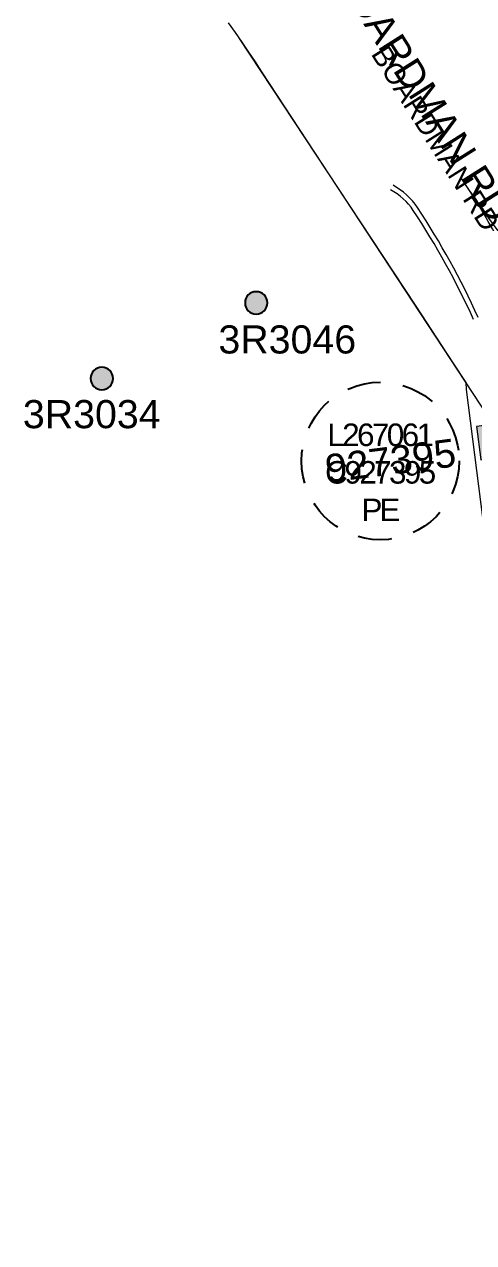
# Model space of a CAD drawing. Header units: metres. Extents: x 264965 to 265706, y 6180501 to 6181430.
# Drawn here: x 265181.4 to 265221.3, y 6180726.4 to 6180834.6 of the extents above; entities that cross this region are included whole.
import ezdxf
from ezdxf.enums import TextEntityAlignment as Align

# ---------------------------------------------------------------- set-up
doc = ezdxf.new("R2010")
doc.units = ezdxf.units.M
doc.linetypes.add('Dash', pattern=[5, 3, -2])
doc.layers.get('0').update_dxf_attribs({"color": 6})
for name, color, linetype, lineweight in [('_User Miscellaneous1', 30, 'Continuous', 13), ('_User Miscellaneous3', 51, 'Continuous', 13), ('_User_LV_Exist', 5, 'Continuous', 25), ('_User_SL_Exist', 4, 'Continuous', 25)]:
    doc.layers.add(name, color=color, linetype=linetype, lineweight=lineweight)
doc.layers.add('Equip_SP_SL_EXT', color=7, linetype='Continuous')
doc.layers.add('SupportsOH_SP_TR_HV_LV_SL_EXT', color=7, linetype='Continuous')
doc.styles.add('POLE_LABEL', font='arial.ttf', dxfattribs={"height": 2})
doc.styles.get("Standard").update_dxf_attribs({"font": 'arial.ttf'})

# ---------------------------------------------------------------- blocks, each defined once
blk = doc.blocks.new('POLE_EXT')
blk.add_hatch(color=256).paths.add_polyline_path([(-1, 0, 1), (1, 0, 1)])
blk.add_lwpolyline([(-1, 0, 1), (1, 0, 1)], format="xyb", close=True)
at = {"flags": 8}
blk.add_attdef('pNumber', text='', height=2, dxfattribs=at).set_placement((2.5, 2.5), align=Align.MIDDLE_CENTER)
at = {"style": 'POLE_LABEL', "flags": 9}
for tag, p in [('STRUCTURE_PLANT_NUMBER', (1.35, 0.03)), ('STREET_CODE', (1.35, -0.2))]:
    blk.add_attdef(tag, text='', height=0.2, dxfattribs=at).set_placement(p, align=Align.MIDDLE_LEFT)
at = {"flags": 9}
for tag, p in [('OWNED_BY', (1.35, -0.4)), ('SPECIAL_USE', (1.35, -0.8)), ('STATE', (1.35, -1)), ('PARENT', (1.35, -0.6)), ('cLV', (1.35, -1.4)), ('hDepth', (1.35, -1.6)), ('hDia', (1.35, -1.8)), ('cHV', (1.35, -2)), ('USAGE', (1.35, -1.2)), ('LBRACKET', (1.35, -2.2)), ('LExisting', (1.35, -2.4)), ('LANTNUMBER', (1.35, -2.6)), ('LOther', (1.35, -2.8)), ('LRemove', (1.35, -3)), ('LEGEND', (1.35, -3.2)), ('cLinedev', (1.35, -3.4)), ('pExisting', (1.35, -3.8)), ('pFooting', (1.35, -4.4)), ('LOCATION', (1.35, -3.6)), ('PFNUMBER', (1.35, -4)), ('NEWPFNUMBER', (1.35, -4.2)), ('pNew', (1.35, -4.6)), ('pRelocate', (1.35, -5)), ('pRemove', (1.35, -5.2)), ('pReplace', (1.35, -5.4)), ('pStay', (1.35, -5.6)), ('pType', (1.35, -5.8)), ('cspan', (1.35, -6)), ('STREETNAME', (1.35, -6.2)), ('SUBURB', (1.35, -6.4)), ('OPERATED_BY', (1.36, -7.01)), ('NOTES', (1.35, -6.6)), ('MAINTAINED_BY', (1.36, -6.81))]:
    blk.add_attdef(tag, text='', height=0.2, dxfattribs=at).set_placement(p, align=Align.MIDDLE_LEFT)
at = {"flags": 1}
blk.add_attdef('Z', (1.35, -7.33), '', height=0.2, dxfattribs=at)
blk = doc.blocks.new('*U834')
at = {"layer": 'Equip_SP_SL_EXT'}
h = blk.add_hatch(color=256, dxfattribs=at)
h.dxf.hatch_style = 1
h.paths.add_polyline_path([(-1.5, 1.5), (-1.5, -1.5), (1.5, -1.5), (1.5, 1.5)])
blk.add_lwpolyline([(-1.5, 1.5), (-1.5, -1.5), (1.5, -1.5), (1.5, 1.5)], close=True)
at = {"width": 0.9, "flags": 8}
blk.add_attdef('ASSET_NUM', text='', height=2, dxfattribs=at).set_placement((4, 2), align=Align.MIDDLE_LEFT)
at = {"flags": 1}
blk.add_attdef('Z', (-2.35, -1.81), '', height=0.2, rotation=270, dxfattribs=at)
at = {"flags": 9}
for tag, p in [('NOTES', (-2, -1.81)), ('SUBURB', (-1.8, -1.81)), ('STREETNAME', (-1.6, -1.81)), ('LOCATION', (-1.4, -1.81)), ('LEGEND', (-1.2, -1.81)), ('USAGE', (-1, -1.81)), ('STATE', (-0.8, -1.81)), ('OWNED_BY', (-0.6, -1.81)), ('COLUMN_TYPE', (-0.4, -1.81)), ('STREET_CODE', (-0.2, -1.81)), ('STRUCTURE_PLANT_NUMBER', (0.03, -1.81))]:
    blk.add_attdef(tag, text='', height=0.2, rotation=270, dxfattribs=at).set_placement(p, align=Align.MIDDLE_LEFT)

msp = doc.modelspace()

# ---------------------------------------------------------------- linework, layer by layer
at = {"layer": '_User Miscellaneous1', "linetype": 'Continuous'}
msp.add_lwpolyline([(265199.547, 6180834.714), (265200.154, 6180833.856), (265200.754, 6180832.993), (265201.347, 6180832.126), (265201.933, 6180831.255), (265202.514, 6180830.378), (265270.224, 6180727.288)], dxfattribs=at)
msp.add_lwpolyline([(265200.454, 6180833.425), (265216.2, 6180809.54), (265219.496, 6180804.521), (265220.64, 6180802.78), (265220.667, 6180802.138), (265222.334, 6180789.159, 0.2007647), (265229.287, 6180777.129), (265245.723, 6180764.591), (265270.854, 6180726.37, 0.0104107), (265270.854, 6180726.37)], format="xyb", dxfattribs=at)
at = {"layer": '_User Miscellaneous1', "transparency": 33554483}
for centre, radius, start, end in [((265157.716, 6180779.538), 75, 15.1925, 33.46861), ((265278.887, 6180857.911), 69.3, 213.46861, 232.01082)]:
    msp.add_arc(centre, radius, start, end, dxfattribs=at)
at = {"layer": '_User Miscellaneous3'}
for centre, radius, start, end in [((265211.355, 6180814.998), 5.55, 33.46861, 61.87269), ((265211.355, 6180814.998), 6, 33.46861, 61.87269), ((265157.716, 6180779.538), 69.85, 24.36665, 33.46861), ((265157.716, 6180779.538), 70.3, 24.36665, 33.46861)]:
    msp.add_arc(centre, radius, start, end, dxfattribs=at)
at = {"layer": '_User_SL_Exist', "linetype": 'Dash'}
msp.add_circle((265213.06, 6180795.804), 7, dxfattribs=at)

# ---------------------------------------------------------------- block references
at = {"layer": '_User Miscellaneous1'}
ref = msp.add_blockref('*U834', (265223.27, 6180797.569), dxfattribs=dict(at, rotation=187.3204578444332))
ref.add_attrib('ASSET_NUM', '927395', dxfattribs={"layer": '0', "height": 2.5, "rotation": 7.32046}).set_placement((265208.179, 6180795.092), align=Align.MIDDLE_LEFT)
at = {"layer": 'SupportsOH_SP_TR_HV_LV_SL_EXT'}
ref = msp.add_blockref('POLE_EXT', (265202.036, 6180809.842), dxfattribs=at)
ref.add_attrib('ASSET_NUM', '3R3046', dxfattribs={"layer": '0', "height": 2.5, "style": 'POLE_LABEL'}).set_placement((265198.676, 6180804.6), align=Align.BOTTOM_LEFT)
ref = msp.add_blockref('POLE_EXT', (265188.313, 6180803.124), dxfattribs=at)
ref.add_attrib('ASSET_NUM', '3R3034', dxfattribs={"layer": '0', "height": 2.5, "style": 'POLE_LABEL'}).set_placement((265193.537, 6180797.964), align=Align.BOTTOM_RIGHT)

# ---------------------------------------------------------------- texts
at = {"layer": '_User Miscellaneous1'}
msp.add_text('BOARDMAN RD', height=2.5, rotation=302.30222, dxfattribs=at).set_placement((265208.827, 6180838.895))
at = {"layer": '_User_LV_Exist'}
msp.add_text('BOARDMAN RD', height=1.8, rotation=302.30222, dxfattribs=at).set_placement((265212.177, 6180831.965))
at = {"layer": '_User_SL_Exist', "insert": (265212.97, 6180794.793), "char_height": 2, "attachment_point": 5}
msp.add_mtext('{\\T0.8;L267061\\PC927395\\PPE}', dxfattribs=at)

doc.saveas('drawing.dxf')
